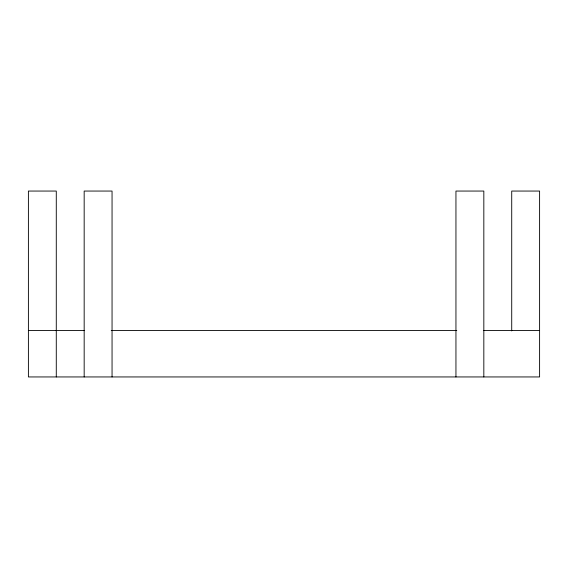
<?xml version="1.0" encoding="UTF-8"?>
<svg xmlns="http://www.w3.org/2000/svg" width="568" height="568" viewBox="0 0 568 568"><rect width="100%" height="100%" fill="white"/><g stroke="black" fill="none" stroke-linecap="round" stroke-linejoin="round"><path stroke-width="0.85" d="M28.4 330.469L84.639 330.469M111.221 330.469L456.779 330.469M483.361 330.469L539.6 330.469M511.718 330.917L511.718 191.054L539.6 191.054L539.6 376.946L28.4 376.946L28.4 191.054L56.282 191.054L56.282 376.946M483.829 376.946L483.829 191.054L455.948 191.054L455.948 376.946M112.052 376.946L112.052 191.054L84.17 191.054L84.17 376.946"/></g></svg>
